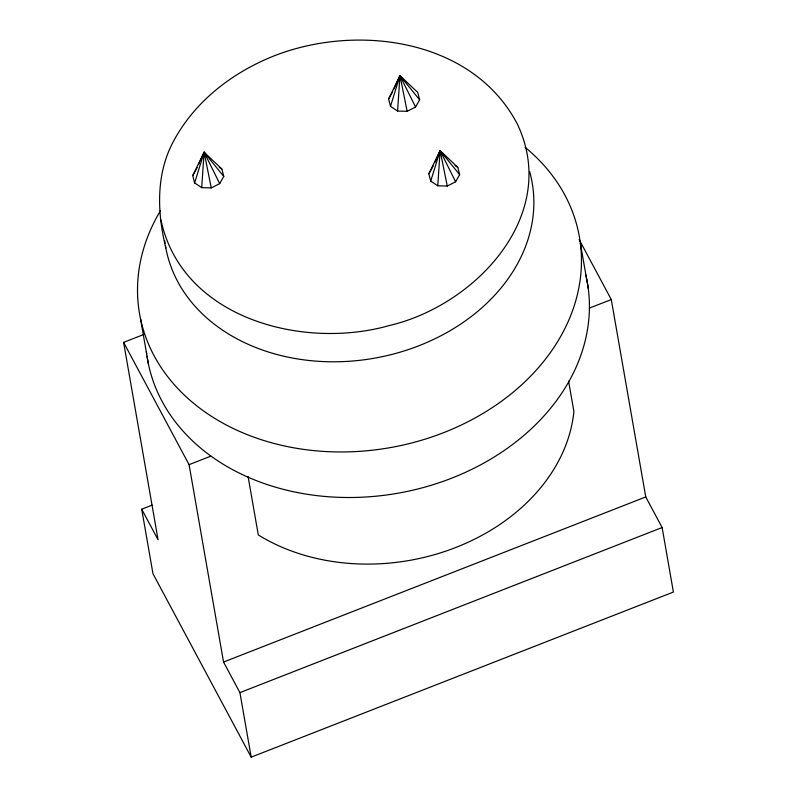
<?xml version="1.0" encoding="UTF-8"?>
<svg xmlns="http://www.w3.org/2000/svg" width="797" height="797" viewBox="0 0 797 797"><rect width="100%" height="100%" fill="white"/><g stroke="black" fill="none" stroke-linecap="round" stroke-linejoin="round"><path stroke-width="1.2" d="M585.775 274.766A223.26 174.932 -9.9 0 1 589.411 308.11L589.342 311.169A223.26 174.932 -9.9 0 1 451.63 478.19A223.26 174.932 -9.9 0 1 213.706 458.046L210.956 456.103A223.26 174.932 -9.9 0 1 146.997 356.159M201.711 187.654L204.102 152.247L221.885 169.054L223.758 176.416L219.703 183.619L211.285 187.903L201.711 187.654L194.617 182.941L192.735 175.579L204.102 152.247L206.363 154.797M397.583 111.062L399.974 75.645L417.758 92.462L419.63 99.824L415.576 107.027L407.157 111.311L397.583 111.062L390.49 106.35L388.607 98.987L399.974 75.645L401.11 76.93M437.762 185.791L440.133 150.663L457.777 167.34L459.63 174.653L455.615 181.796L447.266 186.05L437.762 185.791L430.729 181.128L428.846 173.816L440.133 150.663L442.395 153.213M194.617 182.941L204.102 152.247L223.758 176.416M390.49 106.35L399.974 75.645L419.63 99.824M430.729 181.128L440.133 150.663L459.63 174.653M196.779 168.366L197.138 167.569M198.682 164.162L199.459 162.458M200.236 160.755L204.102 152.247L219.703 183.619M393.788 89.274L399.974 75.645L415.576 107.027M432.861 166.653L433.169 165.985M434.714 162.578L440.133 150.663L455.615 181.796M192.735 175.579L196.201 169.392M388.607 98.987L392.642 91.775M428.846 173.816L432.313 167.639M152.117 505.119L141.707 509.193L158.075 539.768L123.605 342.371L144.327 334.272M579.13 239.508L611.289 299.562L645.759 496.949L662.128 527.524L673.395 592.051L251.194 757.15L239.927 692.623L223.549 662.048L189.078 464.661L210.956 456.103M589.411 308.11L611.289 299.562M223.549 662.048L645.759 496.949M239.927 692.623L662.128 527.524M455.107 165.557L457.777 167.34M219.414 167.4L221.885 169.054M443.53 154.488L444.656 155.774M123.605 342.371L189.078 464.661M251.194 757.15L152.974 573.72L141.707 509.193M160.954 220.012C182.075 318.75 303.318 350.152 389.594 325.465C474.962 305.53 560.51 215.598 517.502 124.372C472.93 38.625 356.787 23.302 273.889 55.969C233.132 72.188 196.092 100.322 174.663 139.156C155.724 172.391 156.919 211.863 165.826 247.927M447.266 186.05L440.133 150.663L440.253 151.908M407.157 111.311L399.974 75.645L400.094 76.901M211.285 187.903L204.102 152.247L204.221 153.492M580.346 243.155L588.306 288.703M568.59 381.135L573.9 411.501A192.246 150.633 -9.9 0 1 455.844 547.459A192.246 150.633 -9.9 0 1 258.288 534.917L248.106 476.616M140.511 318.73L148.461 364.289M525.074 147.286A223.26 174.932 -9.9 0 1 527.285 379.492A223.26 174.932 -9.9 0 1 236.809 430.161A223.26 174.932 -9.9 0 1 160.327 210.906M146.658 353.808A223.26 174.932 -9.9 0 1 146.369 351.467M529.626 171.514A186.05 145.771 -9.9 0 1 380.418 357.056A186.05 145.771 -9.9 0 1 165.417 245.576M165.059 243.205A186.05 145.771 -9.9 0 1 164.74 240.833"/></g></svg>
